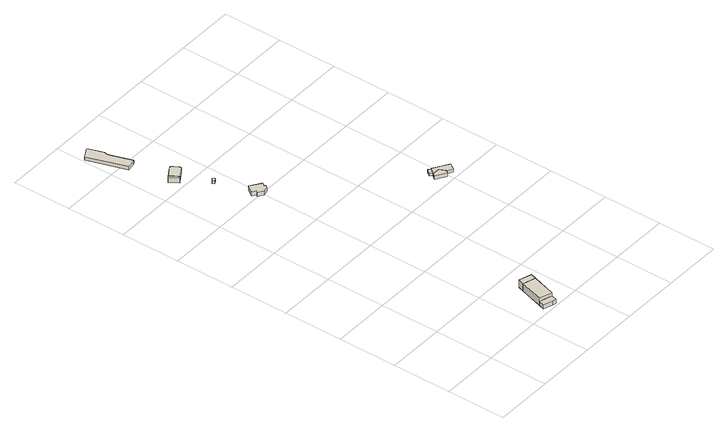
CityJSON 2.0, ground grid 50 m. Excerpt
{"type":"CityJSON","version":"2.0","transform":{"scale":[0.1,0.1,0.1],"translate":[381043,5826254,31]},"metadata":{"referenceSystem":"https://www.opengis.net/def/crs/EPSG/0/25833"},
"CityObjects":{
"building1":{"type":"Building","attributes":{"name":"Turnhalle","Gemeindeschluessel":"11000012","function":"31001_3021"},"address":[{"country":"Germany","locality":"Berlin","thoroughfareNumber":"103 (3)","thoroughfareName":"Schwarzer Weg"}],"children":["building1-1","building1-2","building1-3"]},
"building1-1":{"type":"BuildingPart","attributes":{"BezugspunktDach":"2200","measuredHeight":7.91,"storeysAboveGround":2},"parents":["building1"],"geometry":[{"type":"MultiSurface","lod":"1","boundaries":[[[0,1,2,3]],[[4,5,6,7]],[[4,7,3,2]],[[5,4,8,9]],[[6,5,1,0]],[[10,11,12,13,14,15,7,6,0,3]],[[9,8,2,1]],[[15,14,11,10]],[[14,13,12,11]]]}]},
"building1-2":{"type":"BuildingPart","attributes":{"BezugspunktDach":"2200","measuredHeight":4.48,"storeysAboveGround":2},"parents":["building1"],"geometry":[{"type":"MultiSurface","lod":"1","boundaries":[[[16,17,12,11,10,18]],[[15,14,13,19,20,21]],[[15,21,18,10]],[[19,13,12,17]],[[20,19,17,16]],[[21,20,16,18]],[[14,15,22,10,11]],[[14,11,12,13]]]}]},
"building1-3":{"type":"BuildingPart","attributes":{"BezugspunktDach":"2200","measuredHeight":7.84,"storeysAboveGround":2},"parents":["building1"],"geometry":[{"type":"Solid","lod":"1","boundaries":[[[[1,23,24,2]],[[25,26,9,8]],[[25,8,2,24]],[[26,25,24,23]],[[9,26,23,1]],[[8,9,1,2]]]]}]},
"building2":{"type":"Building","attributes":{"Gemeindeschluessel":"11000012","BezugspunktDach":"2200","function":"51009_1610","measuredHeight":5.87,"storeysAboveGround":0},"address":[{"country":"Germany","locality":"Berlin"}],"geometry":[{"type":"Solid","lod":"1","boundaries":[[[[27,28,29,30,31]],[[32,33,34,35,36]],[[32,36,31,30]],[[33,32,30,29]],[[34,33,29,28]],[[35,34,28,27]],[[36,35,27,31]]]]}]},
"building3":{"type":"Building","attributes":{"Gemeindeschluessel":"11000012","BezugspunktDach":"2200","function":"51009_1611","measuredHeight":3.11,"storeysAboveGround":0},"address":[{"country":"Germany","locality":"Berlin"}],"geometry":[{"type":"Solid","lod":"1","boundaries":[[[[37,38,39,40,41,42,43,44,45,46,47]],[[48,49,50,51,52,53,54,55,56,57,58]],[[48,58,47,46]],[[49,48,46,45]],[[50,49,45,44]],[[51,50,44,43]],[[52,51,43,42]],[[53,52,42,41]],[[54,53,41,40]],[[55,54,40,39]],[[56,55,39,38]],[[57,56,38,37]],[[58,57,37,47]]]]}]},
"building4":{"type":"Building","attributes":{"Gemeindeschluessel":"11000012","BezugspunktDach":"2200","function":"31001_2512","measuredHeight":4,"storeysAboveGround":1},"address":[{"country":"Germany","locality":"Berlin","thoroughfareNumber":"95 (15)","thoroughfareName":"Schwarzer Weg"}],"geometry":[{"type":"Solid","lod":"1","boundaries":[[[[59,60,61,62,63,64,65,66,67,68,69,70,71,72,73,74,75]],[[76,77,78,79,80,81,82,83,84,85,86,87,88,89,90,91,92]],[[76,92,75,74]],[[77,76,74,73]],[[78,77,73,72]],[[79,78,72,71]],[[80,79,71,70]],[[81,80,70,69]],[[82,81,69,68]],[[83,82,68,67]],[[84,83,67,66]],[[85,84,66,65]],[[86,85,65,64]],[[87,86,64,63]],[[88,87,63,62]],[[89,88,62,61]],[[90,89,61,60]],[[91,90,60,59]],[[92,91,59,75]]]]}]},
"building5":{"type":"Building","attributes":{"Gemeindeschluessel":"11000012","BezugspunktDach":"2200","function":"31001_2055","measuredHeight":2.45,"storeysAboveGround":1},"address":[{"country":"Germany","locality":"Berlin","thoroughfareNumber":"95 (16)","thoroughfareName":"Schwarzer Weg"}],"geometry":[{"type":"Solid","lod":"1","boundaries":[[[[93,94,95,96]],[[97,98,99,100]],[[97,100,96,95]],[[98,97,95,94]],[[99,98,94,93]],[[100,99,93,96]]]]}]},
"building6":{"type":"Building","attributes":{"name":"Rettungsstation","Gemeindeschluessel":"11000012","BezugspunktDach":"2200","function":"31001_3070","measuredHeight":3.79,"storeysAboveGround":1},"address":[{"country":"Germany","locality":"Berlin","thoroughfareNumber":"99","thoroughfareName":"Schwarzer Weg"}],"geometry":[{"type":"Solid","lod":"1","boundaries":[[[[101,102,103,104,105,106,107,108,109]],[[110,111,112,113,114,115,116,117,118]],[[110,118,109,108]],[[111,110,108,107]],[[112,111,107,106]],[[113,112,106,105]],[[114,113,105,104]],[[115,114,104,103]],[[116,115,103,102]],[[117,116,102,101]],[[118,117,101,109]]]]}]},
"building7":{"type":"Building","attributes":{"Gemeindeschluessel":"11000012","function":"31001_2444"},"address":[{"country":"Germany","locality":"Berlin","thoroughfareNumber":"101 (1)","thoroughfareName":"Schwarzer Weg"}],"children":["building7-1","building7-2","building7-3"]},
"building7-1":{"type":"BuildingPart","attributes":{"BezugspunktDach":"2200","measuredHeight":3.4,"storeysAboveGround":1},"parents":["building7"],"geometry":[{"type":"MultiSurface","lod":"1","boundaries":[[[119,120,121,122,123,124,125,126,127]],[[128,129,130,131,132,133,134,135,136]],[[128,136,127,126]],[[137,138,126,125]],[[139,137,129,125,124]],[[131,130,124,123]],[[132,131,123,122]],[[133,132,122,121]],[[134,133,121,120]],[[135,134,120,119]],[[136,135,119,127]],[[129,128,138,137]],[[130,129,137,139]]]}]},
"building7-2":{"type":"BuildingPart","attributes":{"BezugspunktDach":"2200","measuredHeight":2.56,"storeysAboveGround":1},"parents":["building7"],"geometry":[{"type":"MultiSurface","lod":"1","boundaries":[[[138,139,140,141]],[[142,130,128,143]],[[142,143,141,140]],[[130,142,140,139]],[[143,128,138,141]],[[128,144,129,137,138]],[[130,139,137,129]]]}]},
"building7-3":{"type":"BuildingPart","attributes":{"BezugspunktDach":"2200","measuredHeight":3.94,"storeysAboveGround":1},"parents":["building7"],"geometry":[{"type":"Solid","lod":"1","boundaries":[[[[145,146,147,148,149]],[[136,150,135,151,152]],[[136,152,149,148]],[[150,136,148,147]],[[135,150,147,146]],[[151,135,146,145]],[[152,151,145,149]]]]}]}
},
"vertices":[
[800,59,87],[861,260,87],[753,290,87],[693,92,87],[753,290,19],[861,260,19],[800,59,19],[693,92,19],[753,290,20],[861,260,20],[693,92,59],[746,75,59],[800,59,59],[800,59,21],[746,75,21],[693,92,21],
[756,17,59],[785,9,59],[677,41,59],[785,9,21],[756,17,21],[677,41,21],[693,92,33],
[876,308,87],[769,341,87],[769,341,20],[876,308,20],
[226,3043,64],[241,3053,64],[217,3089,64],[193,3125,64],[179,3116,64],[193,3125,16],[217,3089,16],[241,3053,16],[226,3043,16],[179,3116,16],
[110,3422,57],[181,3433,57],[188,3437,57],[188,3446,57],[132,3613,57],[126,3641,57],[134,3663,57],[95,3784,57],[88,3793,57],[81,3792,57],[3,3750,57],[81,3792,26],[88,3793,26],[95,3784,26],[134,3663,26],[126,3641,26],[132,3613,26],[188,3446,26],[188,3437,26],[181,3433,26],[110,3422,26],[3,3750,26],
[241,3053,54],[334,3112,54],[336,3117,54],[337,3122,54],[337,3127,54],[336,3132,54],[334,3137,54],[331,3141,54],[313,3170,54],[311,3174,54],[308,3178,54],[304,3181,54],[300,3184,54],[296,3185,54],[291,3186,54],[286,3186,54],[193,3125,54],[286,3186,14],[291,3186,14],[296,3185,14],[300,3184,14],[304,3181,14],[308,3178,14],[311,3174,14],[313,3170,14],[331,3141,14],[334,3137,14],[336,3132,14],[337,3127,14],[337,3122,14],[336,3117,14],[334,3112,14],[241,3053,14],[193,3125,14],
[383,2840,37],[406,2856,37],[392,2874,37],[371,2858,37],[392,2874,13],[406,2856,13],[383,2840,13],[371,2858,13],
[467,2521,46],[456,2505,46],[501,2474,46],[545,2486,46],[560,2507,46],[547,2517,46],[565,2542,46],[476,2606,46],[433,2544,46],[476,2606,8],[565,2542,8],[547,2517,8],[560,2507,8],[545,2486,8],[501,2474,8],[456,2505,8],[467,2521,8],[433,2544,8],
[1502,1577,43],[1551,1548,43],[1567,1575,43],[1584,1601,43],[1542,1630,43],[1454,1683,43],[1435,1656,43],[1426,1643,43],[1417,1629,43],[1426,1643,14],[1435,1656,14],[1454,1683,14],[1542,1630,14],[1584,1601,14],[1567,1575,14],[1551,1548,14],[1502,1577,14],[1417,1629,14],[1435,1656,39],[1426,1643,39],[1454,1683,39],
[1432,1697,39],[1407,1657,39],[1432,1697,14],[1407,1657,14],[1434,1655,14],
[1484,1552,46],[1502,1577,46],[1478,1630,46],[1417,1629,46],[1401,1606,46],[1478,1630,14],[1484,1552,14],[1401,1606,14]
]}
